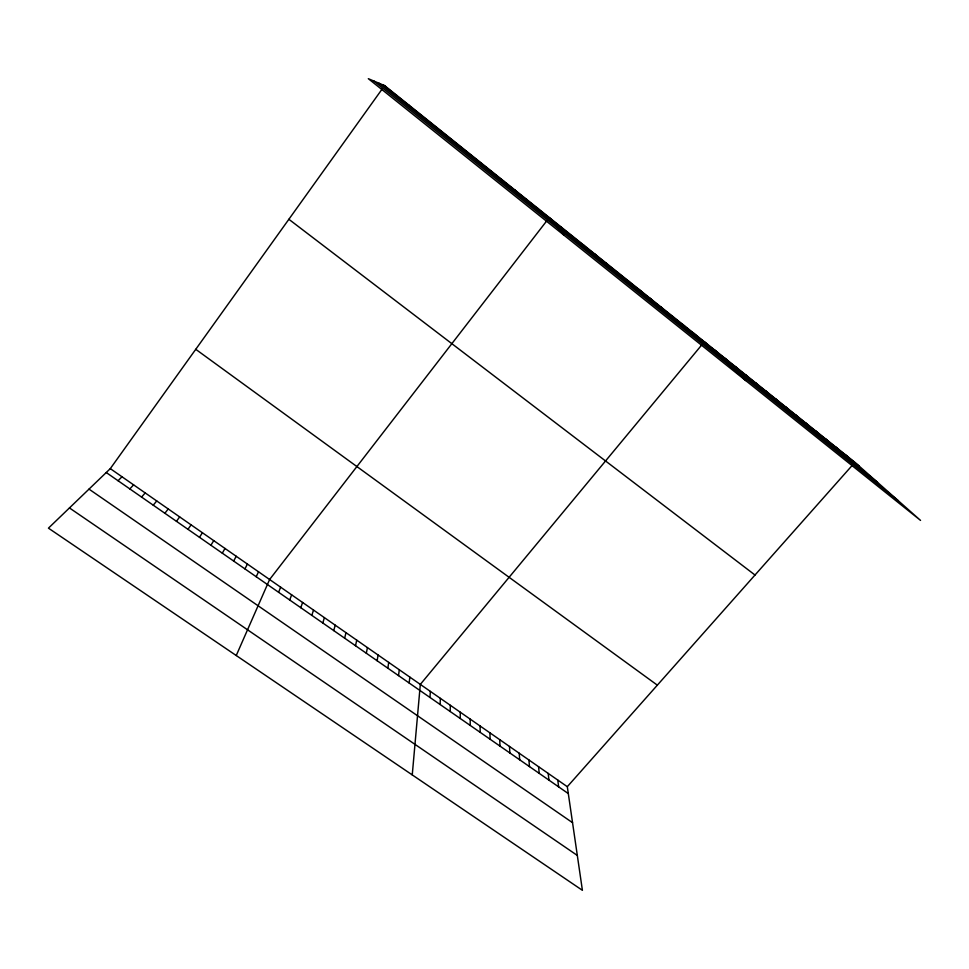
<?xml version="1.0" encoding="UTF-8"?>
<svg xmlns="http://www.w3.org/2000/svg" width="969" height="969" viewBox="0 0 969 969"><rect width="100%" height="100%" fill="white"/><g stroke="black" fill="none" stroke-linecap="round" stroke-linejoin="round"><path stroke-width="1.45" d="M470.207 725.418L470.207 719.131M460.202 718.465L460.311 712.227M450.149 711.476L450.367 705.311M440.071 704.475L440.386 698.37M429.945 697.438L430.369 691.394M412.249 774.909L420.316 684.405L701.617 345.085M409.172 683.012L409.826 677.101M398.525 675.611L399.289 669.761M387.842 668.186L388.714 662.408M377.111 660.725L378.092 655.02M366.33 653.239L367.433 647.595M355.514 645.729L356.737 640.158M344.649 638.183L345.994 632.672M333.748 630.601L335.213 625.175M322.81 622.994L324.385 617.641M311.812 615.363L313.52 610.07M300.778 607.696L302.607 602.476M289.707 600.005L291.645 594.857M278.587 592.277L280.647 587.202M236.242 655.529L269.612 579.51L546.589 221.065M256.204 576.725L258.529 571.795M244.951 568.9L247.398 564.055M233.65 561.051L236.218 556.279M222.301 553.166L225.002 548.466M210.903 545.256L213.737 540.629M199.469 537.298L202.424 532.756M187.974 529.316L191.075 524.859M110.296 468.633L567.301 786.695L582.405 890.317L48.45 528.153L110.296 468.633L382.174 89.003M176.443 521.31L179.677 516.925M164.863 513.267L168.231 508.955M153.235 505.188L156.736 500.961M141.559 497.073L145.193 492.93M567.301 786.695L852.126 465.495M129.834 488.921L133.613 484.863M118.061 480.745L121.973 476.772M408.01 104.749L408.761 104.955M395.812 94.974L396.709 95.301M69.453 507.938L577.33 855.445M89.003 489.127L572.546 822.681M106.251 472.533L568.306 793.575M195.75 349.312L657.345 685.156M288.871 219.285L755.008 575.029M383.554 85.163L859.224 466.15M379.061 83.249L877.526 482.344M373.901 81.057L898.275 500.707M845.162 454.522L849.365 458.252M835.363 446.673L839.457 450.319M825.527 438.8L829.525 442.361M815.644 430.878L819.544 434.366M805.736 422.944L809.515 426.336M795.779 414.962L799.461 418.281M785.774 406.956L789.36 410.19M775.745 398.925L779.221 402.062M765.667 390.858L769.035 393.911M755.554 382.755L758.812 385.723M745.403 374.615L748.553 377.498M735.205 366.452L738.245 369.25M724.969 358.251L727.889 360.965M714.698 350.015L717.508 352.643M704.378 341.754L745.73 380.575M693.598 333.118L696.178 335.565M682.782 324.458L685.24 326.795M671.917 315.749L674.254 318.002M661.003 307.016L663.22 309.159M650.054 298.234L652.137 300.293M639.043 289.416L641.018 291.378M627.997 280.574L629.838 282.427M616.902 271.683L618.622 273.44M605.758 262.756L607.345 264.404M594.566 253.793L596.02 255.344M583.326 244.782L584.658 246.235M572.037 235.746L573.236 237.09M560.7 226.661L561.766 227.897M549.314 217.54L563.752 235.007M537.88 208.383L538.679 209.413M526.397 199.178L527.063 200.098M514.854 189.948L515.387 190.76M503.274 180.67L503.674 181.36M557.756 780.045L558.653 786.864M548.163 773.383L548.975 780.142M538.546 766.685L539.248 773.383M528.892 759.962L529.498 766.612M519.202 753.216L519.711 759.805M509.476 746.445L509.888 752.974M499.713 739.662L500.016 746.13M489.914 732.843L490.12 739.25M480.079 725.999L480.188 732.346M384.608 85.611L368.317 78.683L920.55 520.414L854.924 462.346L384.608 85.611"/></g></svg>
